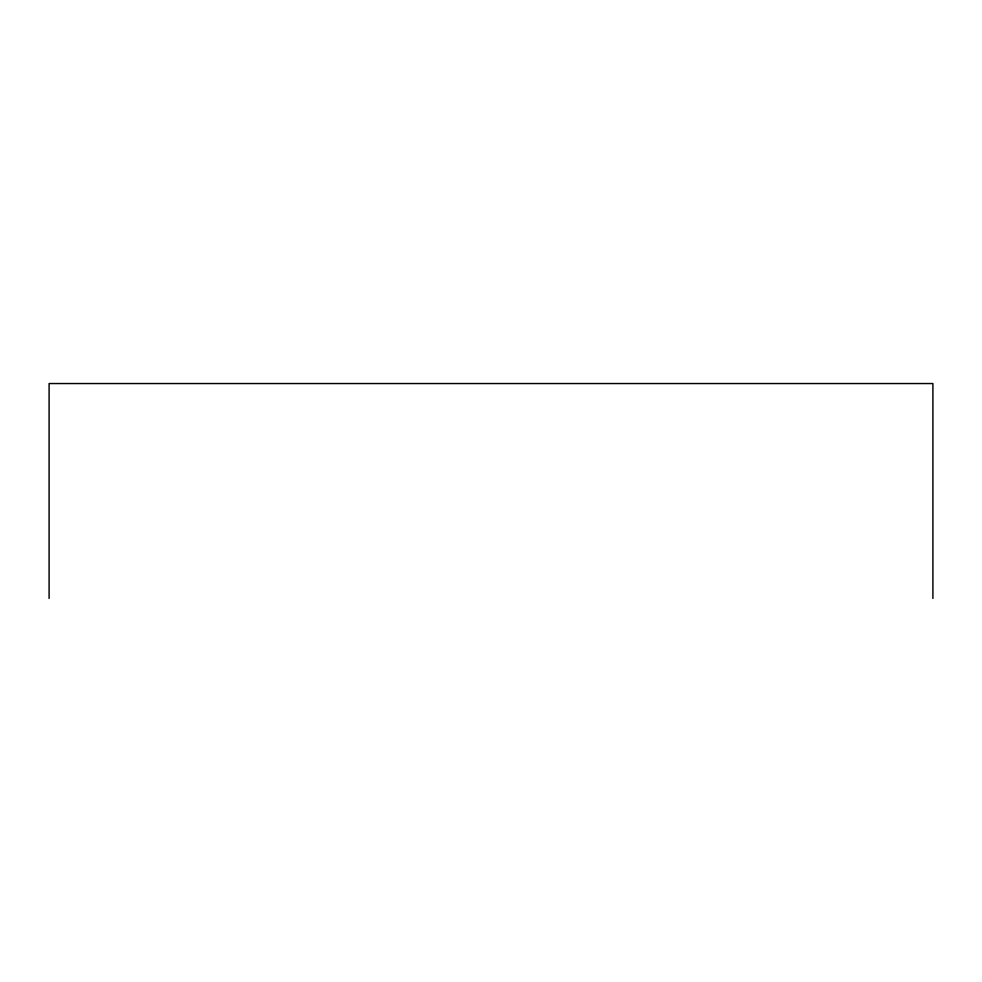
<?xml version="1.0" encoding="UTF-8"?>
<svg xmlns="http://www.w3.org/2000/svg" width="982" height="982" viewBox="0 0 982 982"><rect width="100%" height="100%" fill="white"/><g stroke="black" fill="none" stroke-linecap="round" stroke-linejoin="round"><path stroke-width="1.47" d="M932.9 598.455L932.9 383.545L49.1 383.545L49.1 598.455"/></g></svg>
